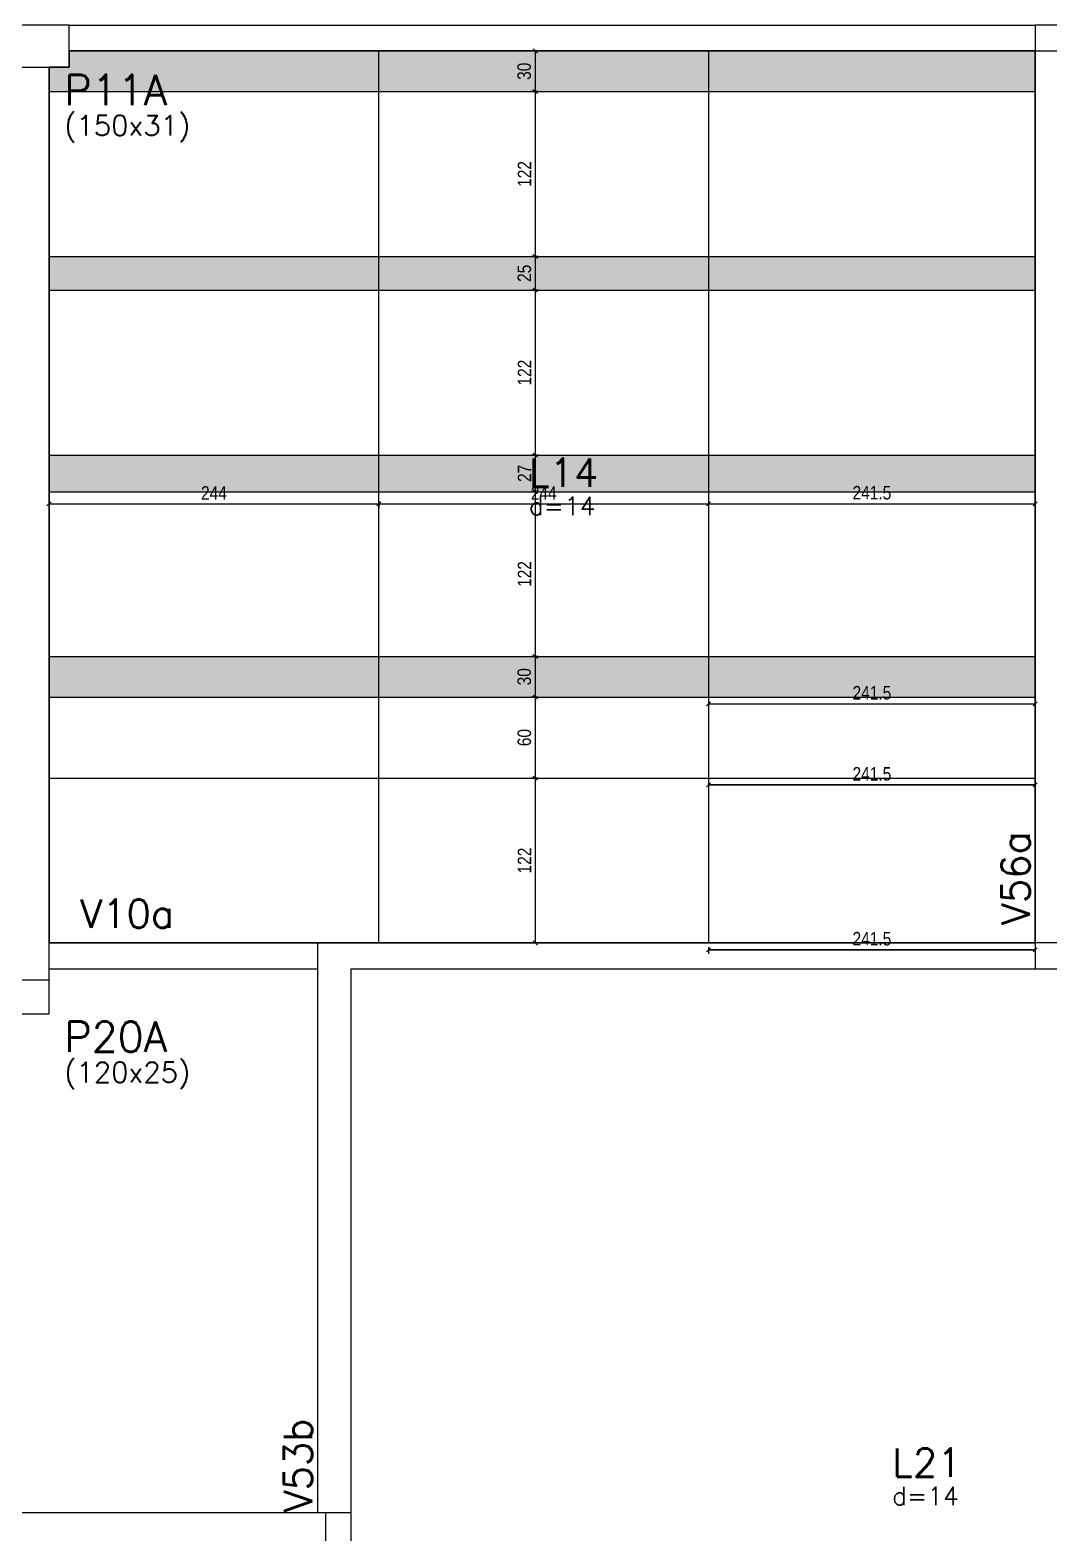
# Model space of a CAD drawing. Extents: x -40810 to 33675, y -2018 to 21213.
# Drawn here: x -9026 to -8272, y 11208 to 12320 of the extents above; entities that cross this region are included whole.
import ezdxf

# ---------------------------------------------------------------- set-up
doc = ezdxf.new("R2010")
doc.units = 0
doc.linetypes.add('DASHED', pattern=[0.75, 0.5, -0.25])
doc.layers.get('0').update_dxf_attribs({"color": 1, "lineweight": 9})
for name, color, linetype in [('1', 5, 'Continuous'), ('10', 7, 'Continuous'), ('12', 3, 'Continuous'), ('13', 7, 'Continuous'), ('3', 2, 'Continuous'), ('8', 5, 'Continuous'), ('9', 3, 'Continuous'), ('COTA', 241, 'Continuous'), ('PEDIREITO', 1, 'DASHED'), ('STEPHANIE', 6, 'Continuous')]:
    doc.layers.add(name, color=color, linetype=linetype)
doc.layers.add('CONCRETO', color=251, linetype='Continuous', lineweight=25)
doc.layers.add('REAPROVEITAMENTO', color=251, linetype='Continuous', lineweight=9)
doc.styles.add('COTA TECNICA', font='techl___.ttf', dxfattribs={"height": 10})
doc.styles.get("Standard").update_dxf_attribs({"font": 'romans.shx', "width": 0.8})
doc.dimstyles.new('PAINEL-NOVA', dxfattribs={"dimtxt": 10, "dimasz": 3, "dimexe": 3, "dimexo": 3, "dimgap": 3, "dimtad": 1, "dimdec": 1, "dimzin": 12, "dimdsep": 46, "dimtxsty": 'COTA TECNICA', "dimblk1": 'OBLIQUE', "dimblk2": 'OBLIQUE', "dimsah": 1, "dimcen": 0.9, "dimclrd": 4, "dimclre": 4, "dimclrt": 240, "dimadec": 1, "dimazin": 3, "dimtfac": 1, "dimtdec": 1, "dimtix": 1, "dimtmove": 0, "dimatfit": 3, "dimfxl": 1, "dimtolj": 1, "dimtzin": 12, "dimarcsym": 0})

# ---------------------------------------------------------------- blocks, each defined once
blk = doc.blocks.new('_Oblique')
at = {"color": 0, "linetype": 'ByBlock', "lineweight": -2}
blk.add_line((-0.5, -0.5), (0.5, 0.5), dxfattribs=at)
blk = doc.blocks.new('*D3616')
at = {"layer": 'COTA', "color": 4, "linetype": 'Continuous', "lineweight": -2, "ltscale": 30, "transparency": 16777216}
for p, q in [((-9012.2, 11971.1), (-9012.2, 11966.1)), ((-9012.2, 11969.1), (-8768.2, 11969.1)), ((-8768.2, 11971.1), (-8768.2, 11966.1))]:
    blk.add_line(p, q, dxfattribs=at)
at = {"layer": 'Defpoints', "color": 0, "linetype": 'Continuous', "ltscale": 30, "transparency": 16777216}
for p in [(-9012.2, 11974.1), (-8768.2, 11974.1), (-8768.2, 11969.1)]:
    blk.add_point(p, dxfattribs=at)
at = {"layer": 'COTA', "color": 4, "linetype": 'Continuous', "lineweight": -2, "ltscale": 30, "transparency": 16777216, "xscale": 3, "yscale": 3, "zscale": 3, "rotation": 180}
blk.add_blockref('_Oblique', (-9012.2, 11969.1), dxfattribs=at)
at = {"layer": 'COTA', "color": 4, "linetype": 'Continuous', "lineweight": -2, "ltscale": 30, "transparency": 16777216, "xscale": 3, "yscale": 3, "zscale": 3}
blk.add_blockref('_Oblique', (-8768.2, 11969.1), dxfattribs=at)
at = {"layer": 'COTA', "color": 240, "linetype": 'Continuous', "ltscale": 30, "transparency": 16777216, "insert": (-8890.2, 11977.1), "char_height": 10, "attachment_point": 5, "style": 'COTA TECNICA'}
blk.add_mtext('\\A1;244', dxfattribs=at)
blk = doc.blocks.new('*D3617')
at = {"layer": 'COTA', "color": 4, "linetype": 'Continuous', "lineweight": -2, "ltscale": 30, "transparency": 16777216}
for p, q in [((-8768.2, 11971.1), (-8768.2, 11966.1)), ((-8768.2, 11969.1), (-8524.2, 11969.1)), ((-8524.2, 11971.1), (-8524.2, 11966.1))]:
    blk.add_line(p, q, dxfattribs=at)
at = {"layer": 'Defpoints', "color": 0, "linetype": 'Continuous', "ltscale": 30, "transparency": 16777216}
for p in [(-8768.2, 11974.1), (-8524.2, 11974.1), (-8524.2, 11969.1)]:
    blk.add_point(p, dxfattribs=at)
at = {"layer": 'COTA', "color": 4, "linetype": 'Continuous', "lineweight": -2, "ltscale": 30, "transparency": 16777216, "xscale": 3, "yscale": 3, "zscale": 3, "rotation": 180}
blk.add_blockref('_Oblique', (-8768.2, 11969.1), dxfattribs=at)
at = {"layer": 'COTA', "color": 4, "linetype": 'Continuous', "lineweight": -2, "ltscale": 30, "transparency": 16777216, "xscale": 3, "yscale": 3, "zscale": 3}
blk.add_blockref('_Oblique', (-8524.2, 11969.1), dxfattribs=at)
at = {"layer": 'COTA', "color": 240, "linetype": 'Continuous', "ltscale": 30, "transparency": 16777216, "insert": (-8646.2, 11977.1), "char_height": 10, "attachment_point": 5, "style": 'COTA TECNICA'}
blk.add_mtext('\\A1;244', dxfattribs=at)
blk = doc.blocks.new('*D3618')
at = {"layer": 'COTA', "color": 4, "linetype": 'Continuous', "lineweight": -2, "ltscale": 30, "transparency": 16777216}
for p, q in [((-8524.2, 11971.1), (-8524.2, 11966.1)), ((-8524.2, 11969.1), (-8282.7, 11969.1)), ((-8282.7, 11971.1), (-8282.7, 11966.1))]:
    blk.add_line(p, q, dxfattribs=at)
at = {"layer": 'Defpoints', "color": 0, "linetype": 'Continuous', "ltscale": 30, "transparency": 16777216}
for p in [(-8524.2, 11974.1), (-8282.7, 11974.1), (-8282.7, 11969.1)]:
    blk.add_point(p, dxfattribs=at)
at = {"layer": 'COTA', "color": 4, "linetype": 'Continuous', "lineweight": -2, "ltscale": 30, "transparency": 16777216, "xscale": 3, "yscale": 3, "zscale": 3, "rotation": 180}
blk.add_blockref('_Oblique', (-8524.2, 11969.1), dxfattribs=at)
at = {"layer": 'COTA', "color": 4, "linetype": 'Continuous', "lineweight": -2, "ltscale": 30, "transparency": 16777216, "xscale": 3, "yscale": 3, "zscale": 3}
blk.add_blockref('_Oblique', (-8282.7, 11969.1), dxfattribs=at)
at = {"layer": 'COTA', "color": 240, "linetype": 'Continuous', "ltscale": 30, "transparency": 16777216, "insert": (-8403.4, 11977.2), "char_height": 10, "attachment_point": 5, "style": 'COTA TECNICA'}
blk.add_mtext('\\A1;241.5', dxfattribs=at)
blk = doc.blocks.new('*D3619')
at = {"layer": 'COTA', "color": 4, "linetype": 'Continuous', "lineweight": -2, "ltscale": 30, "transparency": 16777216}
for p, q in [((-8650.4, 11766.1), (-8655.4, 11766.1)), ((-8652.4, 11644.1), (-8652.4, 11766.1)), ((-8650.4, 11644.1), (-8655.4, 11644.1))]:
    blk.add_line(p, q, dxfattribs=at)
at = {"layer": 'Defpoints', "color": 0, "linetype": 'Continuous', "ltscale": 30, "transparency": 16777216}
for p in [(-8652.4, 11766.1), (-8647.4, 11766.1), (-8647.4, 11644.1)]:
    blk.add_point(p, dxfattribs=at)
at = {"layer": 'COTA', "color": 4, "linetype": 'Continuous', "lineweight": -2, "ltscale": 30, "transparency": 16777216, "xscale": 3, "yscale": 3, "zscale": 3}
for p, rotation in [((-8652.4, 11766.1), 90), ((-8652.4, 11644.1), 270)]:
    blk.add_blockref('_Oblique', p, dxfattribs=dict(at, rotation=rotation))
at = {"layer": 'COTA', "color": 240, "linetype": 'Continuous', "ltscale": 30, "transparency": 16777216, "insert": (-8660.4, 11705.1), "char_height": 10, "attachment_point": 5, "rotation": 90, "style": 'COTA TECNICA'}
blk.add_mtext('\\A1;122', dxfattribs=at)
blk = doc.blocks.new('*D3620')
at = {"layer": 'COTA', "color": 4, "linetype": 'Continuous', "lineweight": -2, "ltscale": 30, "transparency": 16777216}
for p, q in [((-8650.4, 11826.1), (-8655.4, 11826.1)), ((-8652.4, 11766.1), (-8652.4, 11826.1)), ((-8650.4, 11766.1), (-8655.4, 11766.1))]:
    blk.add_line(p, q, dxfattribs=at)
at = {"layer": 'Defpoints', "color": 0, "linetype": 'Continuous', "ltscale": 30, "transparency": 16777216}
for p in [(-8652.4, 11826.1), (-8647.4, 11826.1), (-8647.4, 11766.1)]:
    blk.add_point(p, dxfattribs=at)
at = {"layer": 'COTA', "color": 4, "linetype": 'Continuous', "lineweight": -2, "ltscale": 30, "transparency": 16777216, "xscale": 3, "yscale": 3, "zscale": 3}
for p, rotation in [((-8652.4, 11826.1), 90), ((-8652.4, 11766.1), 270)]:
    blk.add_blockref('_Oblique', p, dxfattribs=dict(at, rotation=rotation))
at = {"layer": 'COTA', "color": 240, "linetype": 'Continuous', "ltscale": 30, "transparency": 16777216, "insert": (-8660.5, 11796.1), "char_height": 10, "attachment_point": 5, "rotation": 90, "style": 'COTA TECNICA'}
blk.add_mtext('\\A1;60', dxfattribs=at)
blk = doc.blocks.new('*D3621')
at = {"layer": 'COTA', "color": 4, "linetype": 'Continuous', "lineweight": -2, "ltscale": 30, "transparency": 16777216}
for p, q in [((-8650.4, 11856.1), (-8655.4, 11856.1)), ((-8652.4, 11826.1), (-8652.4, 11856.1)), ((-8650.4, 11826.1), (-8655.4, 11826.1))]:
    blk.add_line(p, q, dxfattribs=at)
at = {"layer": 'Defpoints', "color": 0, "linetype": 'Continuous', "ltscale": 30, "transparency": 16777216}
for p in [(-8652.4, 11856.1), (-8647.4, 11856.1), (-8647.4, 11826.1)]:
    blk.add_point(p, dxfattribs=at)
at = {"layer": 'COTA', "color": 4, "linetype": 'Continuous', "lineweight": -2, "ltscale": 30, "transparency": 16777216, "xscale": 3, "yscale": 3, "zscale": 3}
for p, rotation in [((-8652.4, 11856.1), 90), ((-8652.4, 11826.1), 270)]:
    blk.add_blockref('_Oblique', p, dxfattribs=dict(at, rotation=rotation))
at = {"layer": 'COTA', "color": 240, "linetype": 'Continuous', "ltscale": 30, "transparency": 16777216, "insert": (-8660.6, 11841.1), "char_height": 10, "attachment_point": 5, "rotation": 90, "style": 'COTA TECNICA'}
blk.add_mtext('\\A1;30', dxfattribs=at)
blk = doc.blocks.new('*D3622')
at = {"layer": 'COTA', "color": 4, "linetype": 'Continuous', "lineweight": -2, "ltscale": 30, "transparency": 16777216}
for p, q in [((-8650.4, 11978.1), (-8655.4, 11978.1)), ((-8652.4, 11856.1), (-8652.4, 11978.1)), ((-8650.4, 11856.1), (-8655.4, 11856.1))]:
    blk.add_line(p, q, dxfattribs=at)
at = {"layer": 'Defpoints', "color": 0, "linetype": 'Continuous', "ltscale": 30, "transparency": 16777216}
for p in [(-8652.4, 11978.1), (-8647.4, 11978.1), (-8647.4, 11856.1)]:
    blk.add_point(p, dxfattribs=at)
at = {"layer": 'COTA', "color": 4, "linetype": 'Continuous', "lineweight": -2, "ltscale": 30, "transparency": 16777216, "xscale": 3, "yscale": 3, "zscale": 3}
for p, rotation in [((-8652.4, 11978.1), 90), ((-8652.4, 11856.1), 270)]:
    blk.add_blockref('_Oblique', p, dxfattribs=dict(at, rotation=rotation))
at = {"layer": 'COTA', "color": 240, "linetype": 'Continuous', "ltscale": 30, "transparency": 16777216, "insert": (-8660.4, 11917.1), "char_height": 10, "attachment_point": 5, "rotation": 90, "style": 'COTA TECNICA'}
blk.add_mtext('\\A1;122', dxfattribs=at)
blk = doc.blocks.new('*D3623')
at = {"layer": 'COTA', "color": 4, "linetype": 'Continuous', "lineweight": -2, "ltscale": 30, "transparency": 16777216}
for p, q in [((-8650.4, 12005.1), (-8655.4, 12005.1)), ((-8652.4, 11978.1), (-8652.4, 12005.1)), ((-8650.4, 11978.1), (-8655.4, 11978.1))]:
    blk.add_line(p, q, dxfattribs=at)
at = {"layer": 'Defpoints', "color": 0, "linetype": 'Continuous', "ltscale": 30, "transparency": 16777216}
for p in [(-8652.4, 12005.1), (-8647.4, 12005.1), (-8647.4, 11978.1)]:
    blk.add_point(p, dxfattribs=at)
at = {"layer": 'COTA', "color": 4, "linetype": 'Continuous', "lineweight": -2, "ltscale": 30, "transparency": 16777216, "xscale": 3, "yscale": 3, "zscale": 3}
for p, rotation in [((-8652.4, 12005.1), 90), ((-8652.4, 11978.1), 270)]:
    blk.add_blockref('_Oblique', p, dxfattribs=dict(at, rotation=rotation))
at = {"layer": 'COTA', "color": 240, "linetype": 'Continuous', "ltscale": 30, "transparency": 16777216, "insert": (-8660.4, 11991.6), "char_height": 10, "attachment_point": 5, "rotation": 90, "style": 'COTA TECNICA'}
blk.add_mtext('\\A1;27', dxfattribs=at)
blk = doc.blocks.new('*D3624')
at = {"layer": 'COTA', "color": 4, "linetype": 'Continuous', "lineweight": -2, "ltscale": 30, "transparency": 16777216}
for p, q in [((-8650.4, 12127.1), (-8655.4, 12127.1)), ((-8652.4, 12005.1), (-8652.4, 12127.1)), ((-8650.4, 12005.1), (-8655.4, 12005.1))]:
    blk.add_line(p, q, dxfattribs=at)
at = {"layer": 'Defpoints', "color": 0, "linetype": 'Continuous', "ltscale": 30, "transparency": 16777216}
for p in [(-8652.4, 12127.1), (-8647.4, 12127.1), (-8647.4, 12005.1)]:
    blk.add_point(p, dxfattribs=at)
at = {"layer": 'COTA', "color": 4, "linetype": 'Continuous', "lineweight": -2, "ltscale": 30, "transparency": 16777216, "xscale": 3, "yscale": 3, "zscale": 3}
for p, rotation in [((-8652.4, 12127.1), 90), ((-8652.4, 12005.1), 270)]:
    blk.add_blockref('_Oblique', p, dxfattribs=dict(at, rotation=rotation))
at = {"layer": 'COTA', "color": 240, "linetype": 'Continuous', "ltscale": 30, "transparency": 16777216, "insert": (-8660.4, 12066.1), "char_height": 10, "attachment_point": 5, "rotation": 90, "style": 'COTA TECNICA'}
blk.add_mtext('\\A1;122', dxfattribs=at)
blk = doc.blocks.new('*D3625')
at = {"layer": 'COTA', "color": 4, "linetype": 'Continuous', "lineweight": -2, "ltscale": 30, "transparency": 16777216}
for p, q in [((-8650.4, 12152.1), (-8655.4, 12152.1)), ((-8652.4, 12127.1), (-8652.4, 12152.1)), ((-8650.4, 12127.1), (-8655.4, 12127.1))]:
    blk.add_line(p, q, dxfattribs=at)
at = {"layer": 'Defpoints', "color": 0, "linetype": 'Continuous', "ltscale": 30, "transparency": 16777216}
for p in [(-8652.4, 12152.1), (-8647.4, 12152.1), (-8647.4, 12127.1)]:
    blk.add_point(p, dxfattribs=at)
at = {"layer": 'COTA', "color": 4, "linetype": 'Continuous', "lineweight": -2, "ltscale": 30, "transparency": 16777216, "xscale": 3, "yscale": 3, "zscale": 3}
for p, rotation in [((-8652.4, 12152.1), 90), ((-8652.4, 12127.1), 270)]:
    blk.add_blockref('_Oblique', p, dxfattribs=dict(at, rotation=rotation))
at = {"layer": 'COTA', "color": 240, "linetype": 'Continuous', "ltscale": 30, "transparency": 16777216, "insert": (-8660.5, 12139.6), "char_height": 10, "attachment_point": 5, "rotation": 90, "style": 'COTA TECNICA'}
blk.add_mtext('\\A1;25', dxfattribs=at)
blk = doc.blocks.new('*D3626')
at = {"layer": 'COTA', "color": 4, "linetype": 'Continuous', "lineweight": -2, "ltscale": 30, "transparency": 16777216}
for p, q in [((-8650.4, 12274.1), (-8655.4, 12274.1)), ((-8652.4, 12152.1), (-8652.4, 12274.1)), ((-8650.4, 12152.1), (-8655.4, 12152.1))]:
    blk.add_line(p, q, dxfattribs=at)
at = {"layer": 'Defpoints', "color": 0, "linetype": 'Continuous', "ltscale": 30, "transparency": 16777216}
for p in [(-8652.4, 12274.1), (-8647.4, 12274.1), (-8647.4, 12152.1)]:
    blk.add_point(p, dxfattribs=at)
at = {"layer": 'COTA', "color": 4, "linetype": 'Continuous', "lineweight": -2, "ltscale": 30, "transparency": 16777216, "xscale": 3, "yscale": 3, "zscale": 3}
for p, rotation in [((-8652.4, 12274.1), 90), ((-8652.4, 12152.1), 270)]:
    blk.add_blockref('_Oblique', p, dxfattribs=dict(at, rotation=rotation))
at = {"layer": 'COTA', "color": 240, "linetype": 'Continuous', "ltscale": 30, "transparency": 16777216, "insert": (-8660.4, 12213.1), "char_height": 10, "attachment_point": 5, "rotation": 90, "style": 'COTA TECNICA'}
blk.add_mtext('\\A1;122', dxfattribs=at)
blk = doc.blocks.new('*D3627')
at = {"layer": 'COTA', "color": 4, "linetype": 'Continuous', "lineweight": -2, "ltscale": 30, "transparency": 16777216}
for p, q in [((-8650.4, 12304.1), (-8655.4, 12304.1)), ((-8652.4, 12274.1), (-8652.4, 12304.1)), ((-8650.4, 12274.1), (-8655.4, 12274.1))]:
    blk.add_line(p, q, dxfattribs=at)
at = {"layer": 'Defpoints', "color": 0, "linetype": 'Continuous', "ltscale": 30, "transparency": 16777216}
for p in [(-8652.4, 12304.1), (-8647.4, 12304.1), (-8647.4, 12274.1)]:
    blk.add_point(p, dxfattribs=at)
at = {"layer": 'COTA', "color": 4, "linetype": 'Continuous', "lineweight": -2, "ltscale": 30, "transparency": 16777216, "xscale": 3, "yscale": 3, "zscale": 3}
for p, rotation in [((-8652.4, 12304.1), 90), ((-8652.4, 12274.1), 270)]:
    blk.add_blockref('_Oblique', p, dxfattribs=dict(at, rotation=rotation))
at = {"layer": 'COTA', "color": 240, "linetype": 'Continuous', "ltscale": 30, "transparency": 16777216, "insert": (-8660.6, 12289.1), "char_height": 10, "attachment_point": 5, "rotation": 90, "style": 'COTA TECNICA'}
blk.add_mtext('\\A1;30', dxfattribs=at)
blk = doc.blocks.new('*D3628')
at = {"layer": 'COTA', "color": 4, "linetype": 'Continuous', "lineweight": -2, "ltscale": 30, "transparency": 16777216}
for p, q in [((-8524.2, 11763.1), (-8524.2, 11758.1)), ((-8524.2, 11761.1), (-8282.7, 11761.1)), ((-8282.7, 11763.1), (-8282.7, 11758.1))]:
    blk.add_line(p, q, dxfattribs=at)
at = {"layer": 'Defpoints', "color": 0, "linetype": 'Continuous', "ltscale": 30, "transparency": 16777216}
for p in [(-8524.2, 11766.1), (-8282.7, 11766.1), (-8282.7, 11761.1)]:
    blk.add_point(p, dxfattribs=at)
at = {"layer": 'COTA', "color": 4, "linetype": 'Continuous', "lineweight": -2, "ltscale": 30, "transparency": 16777216, "xscale": 3, "yscale": 3, "zscale": 3, "rotation": 180}
blk.add_blockref('_Oblique', (-8524.2, 11761.1), dxfattribs=at)
at = {"layer": 'COTA', "color": 4, "linetype": 'Continuous', "lineweight": -2, "ltscale": 30, "transparency": 16777216, "xscale": 3, "yscale": 3, "zscale": 3}
blk.add_blockref('_Oblique', (-8282.7, 11761.1), dxfattribs=at)
at = {"layer": 'COTA', "color": 240, "linetype": 'Continuous', "ltscale": 30, "transparency": 16777216, "insert": (-8403.4, 11769.2), "char_height": 10, "attachment_point": 5, "style": 'COTA TECNICA'}
blk.add_mtext('\\A1;241.5', dxfattribs=at)
blk = doc.blocks.new('*D3629')
at = {"layer": 'COTA', "color": 4, "linetype": 'Continuous', "lineweight": -2, "ltscale": 30, "transparency": 16777216}
for p, q in [((-8524.2, 11641.1), (-8524.2, 11636.1)), ((-8282.7, 11639.1), (-8524.2, 11639.1)), ((-8282.7, 11641.1), (-8282.7, 11636.1))]:
    blk.add_line(p, q, dxfattribs=at)
at = {"layer": 'Defpoints', "color": 0, "linetype": 'Continuous', "ltscale": 30, "transparency": 16777216}
for p in [(-8524.2, 11644.1), (-8282.7, 11644.1), (-8524.2, 11639.1)]:
    blk.add_point(p, dxfattribs=at)
at = {"layer": 'COTA', "color": 4, "linetype": 'Continuous', "lineweight": -2, "ltscale": 30, "transparency": 16777216, "xscale": 3, "yscale": 3, "zscale": 3, "rotation": 180}
blk.add_blockref('_Oblique', (-8524.2, 11639.1), dxfattribs=at)
at = {"layer": 'COTA', "color": 4, "linetype": 'Continuous', "lineweight": -2, "ltscale": 30, "transparency": 16777216, "xscale": 3, "yscale": 3, "zscale": 3}
blk.add_blockref('_Oblique', (-8282.7, 11639.1), dxfattribs=at)
at = {"layer": 'COTA', "color": 240, "linetype": 'Continuous', "ltscale": 30, "transparency": 16777216, "insert": (-8403.4, 11647.2), "char_height": 10, "attachment_point": 5, "style": 'COTA TECNICA'}
blk.add_mtext('\\A1;241.5', dxfattribs=at)
blk = doc.blocks.new('*D3630')
at = {"layer": 'COTA', "color": 4, "linetype": 'Continuous', "lineweight": -2, "ltscale": 30, "transparency": 16777216}
for p, q in [((-8524.2, 11641.1), (-8524.2, 11636.1)), ((-8524.2, 11639.1), (-8282.7, 11639.1)), ((-8282.7, 11641.1), (-8282.7, 11636.1))]:
    blk.add_line(p, q, dxfattribs=at)
at = {"layer": 'Defpoints', "color": 0, "linetype": 'Continuous', "ltscale": 30, "transparency": 16777216}
for p in [(-8524.2, 11644.1), (-8282.7, 11644.1), (-8282.7, 11639.1)]:
    blk.add_point(p, dxfattribs=at)
at = {"layer": 'COTA', "color": 4, "linetype": 'Continuous', "lineweight": -2, "ltscale": 30, "transparency": 16777216, "xscale": 3, "yscale": 3, "zscale": 3, "rotation": 180}
blk.add_blockref('_Oblique', (-8524.2, 11639.1), dxfattribs=at)
at = {"layer": 'COTA', "color": 4, "linetype": 'Continuous', "lineweight": -2, "ltscale": 30, "transparency": 16777216, "xscale": 3, "yscale": 3, "zscale": 3}
blk.add_blockref('_Oblique', (-8282.7, 11639.1), dxfattribs=at)
at = {"layer": 'COTA', "color": 240, "linetype": 'Continuous', "ltscale": 30, "transparency": 16777216, "insert": (-8403.4, 11647.2), "char_height": 10, "attachment_point": 5, "style": 'COTA TECNICA'}
blk.add_mtext('\\A1;241.5', dxfattribs=at)
blk = doc.blocks.new('*D3631')
at = {"layer": 'COTA', "color": 4, "linetype": 'Continuous', "lineweight": -2, "ltscale": 30, "transparency": 16777216}
for p, q in [((-8524.2, 11763.1), (-8524.2, 11758.1)), ((-8282.7, 11761.1), (-8524.2, 11761.1)), ((-8282.7, 11763.1), (-8282.7, 11758.1))]:
    blk.add_line(p, q, dxfattribs=at)
at = {"layer": 'Defpoints', "color": 0, "linetype": 'Continuous', "ltscale": 30, "transparency": 16777216}
for p in [(-8524.2, 11766.1), (-8282.7, 11766.1), (-8524.2, 11761.1)]:
    blk.add_point(p, dxfattribs=at)
at = {"layer": 'COTA', "color": 4, "linetype": 'Continuous', "lineweight": -2, "ltscale": 30, "transparency": 16777216, "xscale": 3, "yscale": 3, "zscale": 3, "rotation": 180}
blk.add_blockref('_Oblique', (-8524.2, 11761.1), dxfattribs=at)
at = {"layer": 'COTA', "color": 4, "linetype": 'Continuous', "lineweight": -2, "ltscale": 30, "transparency": 16777216, "xscale": 3, "yscale": 3, "zscale": 3}
blk.add_blockref('_Oblique', (-8282.7, 11761.1), dxfattribs=at)
at = {"layer": 'COTA', "color": 240, "linetype": 'Continuous', "ltscale": 30, "transparency": 16777216, "insert": (-8403.4, 11769.2), "char_height": 10, "attachment_point": 5, "style": 'COTA TECNICA'}
blk.add_mtext('\\A1;241.5', dxfattribs=at)
blk = doc.blocks.new('*D3632')
at = {"layer": 'COTA', "color": 4, "linetype": 'Continuous', "lineweight": -2, "ltscale": 30, "transparency": 16777216}
for p, q in [((-8524.2, 11763.1), (-8524.2, 11758.1)), ((-8524.2, 11761.1), (-8282.7, 11761.1)), ((-8282.7, 11763.1), (-8282.7, 11758.1))]:
    blk.add_line(p, q, dxfattribs=at)
at = {"layer": 'Defpoints', "color": 0, "linetype": 'Continuous', "ltscale": 30, "transparency": 16777216}
for p in [(-8524.2, 11766.1), (-8282.7, 11766.1), (-8282.7, 11761.1)]:
    blk.add_point(p, dxfattribs=at)
at = {"layer": 'COTA', "color": 4, "linetype": 'Continuous', "lineweight": -2, "ltscale": 30, "transparency": 16777216, "xscale": 3, "yscale": 3, "zscale": 3, "rotation": 180}
blk.add_blockref('_Oblique', (-8524.2, 11761.1), dxfattribs=at)
at = {"layer": 'COTA', "color": 4, "linetype": 'Continuous', "lineweight": -2, "ltscale": 30, "transparency": 16777216, "xscale": 3, "yscale": 3, "zscale": 3}
blk.add_blockref('_Oblique', (-8282.7, 11761.1), dxfattribs=at)
at = {"layer": 'COTA', "color": 240, "linetype": 'Continuous', "ltscale": 30, "transparency": 16777216, "insert": (-8403.4, 11769.2), "char_height": 10, "attachment_point": 5, "style": 'COTA TECNICA'}
blk.add_mtext('\\A1;241.5', dxfattribs=at)
blk = doc.blocks.new('*D3633')
at = {"layer": 'COTA', "color": 4, "linetype": 'Continuous', "lineweight": -2, "ltscale": 30, "transparency": 16777216}
for p, q in [((-8524.2, 11823.1), (-8524.2, 11818.1)), ((-8524.2, 11821.1), (-8282.7, 11821.1)), ((-8282.7, 11823.1), (-8282.7, 11818.1))]:
    blk.add_line(p, q, dxfattribs=at)
at = {"layer": 'Defpoints', "color": 0, "linetype": 'Continuous', "ltscale": 30, "transparency": 16777216}
for p in [(-8524.2, 11826.1), (-8282.7, 11826.1), (-8282.7, 11821.1)]:
    blk.add_point(p, dxfattribs=at)
at = {"layer": 'COTA', "color": 4, "linetype": 'Continuous', "lineweight": -2, "ltscale": 30, "transparency": 16777216, "xscale": 3, "yscale": 3, "zscale": 3, "rotation": 180}
blk.add_blockref('_Oblique', (-8524.2, 11821.1), dxfattribs=at)
at = {"layer": 'COTA', "color": 4, "linetype": 'Continuous', "lineweight": -2, "ltscale": 30, "transparency": 16777216, "xscale": 3, "yscale": 3, "zscale": 3}
blk.add_blockref('_Oblique', (-8282.7, 11821.1), dxfattribs=at)
at = {"layer": 'COTA', "color": 240, "linetype": 'Continuous', "ltscale": 30, "transparency": 16777216, "insert": (-8403.4, 11829.2), "char_height": 10, "attachment_point": 5, "style": 'COTA TECNICA'}
blk.add_mtext('\\A1;241.5', dxfattribs=at)

msp = doc.modelspace()

# ---------------------------------------------------------------- hatches: boundary and pattern name
at = {"layer": 'REAPROVEITAMENTO', "linetype": 'Continuous', "ltscale": 30, "true_color": 0x636466}
h = msp.add_hatch(color=251, dxfattribs=at)
h.dxf.hatch_style = 1
h.paths.add_polyline_path([(-8282.684, 12274.055), (-8282.684, 12304.116), (-8997.185, 12304.116), (-8997.185, 12292.116), (-9012.185, 12292.116), (-9012.185, 12274.055)])
h.paths.add_polyline_path([(-9002.274, 12258.366), (-8911.738, 12258.366), (-8911.738, 12292.116), (-9002.274, 12292.116)], flags=9)
h = msp.add_hatch(color=251, dxfattribs=at)
h.dxf.hatch_style = 1
h.paths.add_polyline_path([(-8282.684, 12274.055), (-8282.684, 12304.116), (-8997.185, 12304.116), (-8997.185, 12292.116), (-9012.185, 12292.116), (-9012.185, 12274.055)])
h.paths.add_polyline_path([(-9002.274, 12258.366), (-8911.738, 12258.366), (-8911.738, 12292.116), (-9002.274, 12292.116)], flags=9)
h = msp.add_hatch(color=251, dxfattribs=at)
h.dxf.hatch_style = 1
h.paths.add_polyline_path([(-8282.684, 12274.055), (-8282.684, 12304.116), (-8997.185, 12304.116), (-8997.185, 12292.116), (-9012.185, 12292.116), (-9012.185, 12274.055)])
h.paths.add_polyline_path([(-9002.274, 12258.366), (-8911.738, 12258.366), (-8911.738, 12292.116), (-9002.274, 12292.116)], flags=9)
h = msp.add_hatch(color=251, dxfattribs=at)
h.dxf.hatch_style = 1
h.paths.add_polyline_path([(-8768.171, 12152.055), (-9012.185, 12152.055), (-9012.185, 12127.055), (-8768.171, 12127.055)])
h = msp.add_hatch(color=251, dxfattribs=at)
h.dxf.hatch_style = 1
h.paths.add_polyline_path([(-8524.171, 12152.055), (-8768.171, 12152.055), (-8768.171, 12127.055), (-8524.171, 12127.055)])
h = msp.add_hatch(color=251, dxfattribs=at)
h.dxf.hatch_style = 1
h.paths.add_polyline_path([(-8282.684, 12152.055), (-8524.171, 12152.055), (-8524.171, 12127.055), (-8282.684, 12127.055)])
h = msp.add_hatch(color=251, dxfattribs=at)
h.dxf.hatch_style = 1
h.paths.add_polyline_path([(-8768.171, 12005.055), (-9012.185, 12005.055), (-9012.185, 11978.055), (-8768.171, 11978.055)])
h = msp.add_hatch(color=251, dxfattribs=at)
h.dxf.hatch_style = 1
h.paths.add_polyline_path([(-8524.171, 12005.055), (-8768.171, 12005.055), (-8768.171, 11978.055), (-8524.171, 11978.055)])
h = msp.add_hatch(color=251, dxfattribs=at)
h.dxf.hatch_style = 1
h.paths.add_polyline_path([(-8282.684, 12005.055), (-8524.171, 12005.055), (-8524.171, 11978.055), (-8282.684, 11978.055)])
h = msp.add_hatch(color=251, dxfattribs=at)
h.dxf.hatch_style = 1
h.paths.add_polyline_path([(-8768.171, 11856.055), (-9012.185, 11856.055), (-9012.185, 11826.055), (-8768.171, 11826.055)])
h = msp.add_hatch(color=251, dxfattribs=at)
h.dxf.hatch_style = 1
h.paths.add_polyline_path([(-8524.171, 11856.055), (-8768.171, 11856.055), (-8768.171, 11826.055), (-8524.171, 11826.055)])
h = msp.add_hatch(color=251, dxfattribs=at)
h.dxf.hatch_style = 1
h.paths.add_polyline_path([(-8282.684, 11856.055), (-8524.171, 11856.055), (-8524.171, 11826.055), (-8282.684, 11826.055)])

# ---------------------------------------------------------------- linework, layer by layer
at = {"linetype": 'Continuous', "ltscale": 30}
for points in [[(-8813.684, 11625.12), (-9012.185, 11625.12), (-9012.185, 11616.62), (-9012.185, 11591.62), (-9132.185, 11591.62), (-9688.684, 11591.62), (-9688.684, 11222.62), (-8984.684, 11222.62), (-8813.684, 11222.62)], [(-8813.684, 11625.12), (-9012.185, 11625.12), (-9012.185, 11616.62), (-9012.185, 11591.62), (-9132.185, 11591.62), (-9688.684, 11591.62), (-9688.684, 11222.62), (-8984.684, 11222.62), (-8813.684, 11222.62)], [(-8813.684, 11625.12), (-9012.185, 11625.12), (-9012.185, 11616.62), (-9012.185, 11591.62), (-9132.185, 11591.62), (-9688.684, 11591.62), (-9688.684, 11222.62), (-8984.684, 11222.62), (-8813.684, 11222.62)], [(-8813.684, 11625.12), (-9012.185, 11625.12), (-9012.185, 11616.62), (-9012.185, 11591.62), (-9132.185, 11591.62), (-9688.684, 11591.62), (-9688.684, 11222.62), (-8984.684, 11222.62), (-8813.684, 11222.62)], [(-8813.684, 11625.12), (-9012.185, 11625.12), (-9012.185, 11616.62), (-9012.185, 11591.62), (-9132.185, 11591.62), (-9688.684, 11591.62), (-9688.684, 11222.62), (-8984.684, 11222.62), (-8813.684, 11222.62)], [(-8813.684, 11625.12), (-9012.185, 11625.12), (-9012.185, 11616.62), (-9012.185, 11591.62), (-9132.185, 11591.62), (-9688.684, 11591.62), (-9688.684, 11222.62), (-8984.684, 11222.62), (-8813.684, 11222.62)], [(-7987.184, 11625.12), (-8222.684, 11625.12), (-8282.684, 11625.12), (-8788.684, 11625.12), (-8788.684, 11222.62), (-8788.684, 11147.62), (-8788.684, 10858.12), (-7987.184, 10858.12), (-7987.184, 10892.62)], [(-7987.184, 11625.12), (-8222.684, 11625.12), (-8282.684, 11625.12), (-8788.684, 11625.12), (-8788.684, 11222.62), (-8788.684, 11147.62), (-8788.684, 10858.12), (-7987.184, 10858.12), (-7987.184, 10892.62)], [(-7987.184, 11625.12), (-8222.684, 11625.12), (-8282.684, 11625.12), (-8788.684, 11625.12), (-8788.684, 11222.62), (-8788.684, 11147.62), (-8788.684, 10858.12), (-7987.184, 10858.12), (-7987.184, 10892.62)], [(-7987.184, 11625.12), (-8222.684, 11625.12), (-8282.684, 11625.12), (-8788.684, 11625.12), (-8788.684, 11222.62), (-8788.684, 11147.62), (-8788.684, 10858.12), (-7987.184, 10858.12), (-7987.184, 10892.62)], [(-7987.184, 11625.12), (-8222.684, 11625.12), (-8282.684, 11625.12), (-8788.684, 11625.12), (-8788.684, 11222.62), (-8788.684, 11147.62), (-8788.684, 10858.12), (-7987.184, 10858.12), (-7987.184, 10892.62)], [(-7987.184, 11625.12), (-8222.684, 11625.12), (-8282.684, 11625.12), (-8788.684, 11625.12), (-8788.684, 11222.62), (-8788.684, 11147.62), (-8788.684, 10858.12), (-7987.184, 10858.12), (-7987.184, 10892.62)]]:
    msp.add_lwpolyline(points, close=True, dxfattribs=at)
at = {"layer": '1'}
msp.add_line((-9012.185, 11616.62), (-9012.185, 11625.12), dxfattribs=at)
for points in [[(-8282.684, 12323.116), (-8282.684, 12304.116)], [(-8997.185, 12304.116), (-8282.684, 12304.116)], [(-8282.684, 12304.116), (-8282.684, 11644.12)], [(-9012.185, 11625.12), (-9012.185, 12292.116)], [(-8801.184, 11644.12), (-9012.185, 11644.12)], [(-8813.684, 11644.12), (-8813.684, 11222.62)], [(-8282.684, 11644.12), (-8801.184, 11644.12)], [(-8282.684, 11644.12), (-8282.684, 11644.12)], [(-9012.185, 11625.12), (-8813.684, 11625.12)], [(-8788.684, 11222.62), (-8788.684, 11625.12)], [(-8788.684, 11625.12), (-8282.684, 11625.12)], [(-8984.684, 11222.62), (-9688.684, 11222.62)], [(-8807.684, 11222.62), (-8984.684, 11222.62)]]:
    msp.add_lwpolyline(points, dxfattribs=at)
at = {"layer": '3'}
for points in [[(-9147.185, 12292.116), (-8997.185, 12292.116), (-8997.185, 12323.116), (-9147.185, 12323.116), (-9147.185, 12292.116)], [(-8282.684, 12304.116), (-8222.684, 12304.116), (-8222.684, 12323.116), (-8282.684, 12323.116), (-8282.684, 12304.116)], [(-8282.684, 11625.12), (-8222.684, 11625.12), (-8222.684, 11644.12), (-8282.684, 11644.12), (-8282.684, 11625.12)], [(-9132.185, 11591.62), (-9012.185, 11591.62), (-9012.185, 11616.62), (-9132.185, 11616.62), (-9132.185, 11591.62)], [(-8807.684, 11147.62), (-8788.684, 11147.62), (-8788.684, 11222.62), (-8807.684, 11222.62), (-8807.684, 11147.62)]]:
    msp.add_lwpolyline(points, dxfattribs=at)
at = {"layer": 'CONCRETO', "linetype": 'Continuous', "ltscale": 30}
for points in [[(-8768.171, 11644.055), (-8768.171, 12304.055)], [(-8524.171, 11644.055), (-8524.171, 12304.055)], [(-8282.671, 11644.055), (-8282.671, 12304.055)], [(-9012.171, 12274.055), (-8282.671, 12274.055)], [(-9012.171, 12152.055), (-8282.671, 12152.055)], [(-9012.171, 12127.055), (-8282.671, 12127.055)], [(-9012.171, 12005.055), (-8282.671, 12005.055)], [(-9012.171, 11978.055), (-8282.671, 11978.055)], [(-9012.171, 11856.055), (-8282.671, 11856.055)], [(-9012.171, 11826.055), (-8282.671, 11826.055)], [(-9012.171, 11766.055), (-8282.671, 11766.055)]]:
    msp.add_lwpolyline(points, dxfattribs=at)
at = {"layer": 'PEDIREITO', "linetype": 'Continuous', "ltscale": 30}
msp.add_lwpolyline([(-8282.684, 12304.116), (-8997.185, 12304.116), (-8997.185, 12292.116), (-9012.185, 12292.116), (-9012.185, 11644.12), (-8801.184, 11644.12), (-8282.684, 11644.12)], close=True, dxfattribs=at)
at = {"layer": 'STEPHANIE', "linetype": 'Continuous'}
msp.add_lwpolyline([(-8997.185, 12323.116), (-8282.684, 12323.116), (-8282.684, 12304.116), (-8997.185, 12304.116)], close=True, dxfattribs=at)

# ---------------------------------------------------------------- texts
at = {"layer": '10'}
for s, p in [('L14', (-8657.146, 11981.613)), ('L21', (-8388.396, 11249.115))]:
    msp.add_text(s, height=21, dxfattribs=at).set_placement(p)
at = {"layer": '12'}
for s, p in [('(150x31)', (-9000.935, 12241.491)), ('(120x25)', (-9000.935, 11540.995))]:
    msp.add_text(s, height=15, dxfattribs=at).set_placement(p)
at = {"layer": '13'}
for p in [(-8657.146, 11960.718), (-8388.396, 11228.22)]:
    msp.add_text('d=14', height=13.5, dxfattribs=at).set_placement(p)
at = {"layer": '8'}
for s, p in [('V56a', (-8286.58, 11657.388)), ('V53b', (-8817.409, 11222.921))]:
    msp.add_text(s, height=21, rotation=90, dxfattribs=at).set_placement(p)
msp.add_text('V10a', height=21, dxfattribs=at).set_placement((-8989.037, 11655.353))
at = {"layer": '9'}
for s, p in [('P11A', (-9000.935, 12263.991)), ('P20A', (-9000.935, 11563.495))]:
    msp.add_text(s, height=22.5, dxfattribs=at).set_placement(p)

# ---------------------------------------------------------------- dimensions: what is measured, and where the dimension line sits
at = {"layer": 'COTA', "linetype": 'Continuous', "ltscale": 30}
for base, p1, p2, picture, middle in [((-8652.371, 12304.055), (-8647.371, 12274.055), (-8647.371, 12304.055), '*D3627', (-8660.59, 12289.055)), ((-8652.371, 12274.055), (-8647.371, 12152.055), (-8647.371, 12274.055), '*D3626', (-8660.429, 12213.055)), ((-8652.371, 12152.055), (-8647.371, 12127.055), (-8647.371, 12152.055), '*D3625', (-8660.481, 12139.555)), ((-8652.371, 12127.055), (-8647.371, 12005.055), (-8647.371, 12127.055), '*D3624', (-8660.429, 12066.055)), ((-8652.371, 12005.055), (-8647.371, 11978.055), (-8647.371, 12005.055), '*D3623', (-8660.444, 11991.555)), ((-8652.371, 11978.055), (-8647.371, 11856.055), (-8647.371, 11978.055), '*D3622', (-8660.429, 11917.055)), ((-8652.371, 11856.055), (-8647.371, 11826.055), (-8647.371, 11856.055), '*D3621', (-8660.59, 11841.055)), ((-8652.371, 11826.055), (-8647.371, 11766.055), (-8647.371, 11826.055), '*D3620', (-8660.473, 11796.055)), ((-8652.371, 11766.055), (-8647.371, 11644.055), (-8647.371, 11766.055), '*D3619', (-8660.429, 11705.055))]:
    dim = msp.add_linear_dim(base=base, p1=p1, p2=p2, angle=90, dimstyle='PAINEL-NOVA', dxfattribs=at)
    dim.commit()
    dim.dimension.update_dxf_attribs({"geometry": picture, "text_midpoint": middle})
for base, p1, p2, picture, middle in [((-8768.171, 11969.055), (-9012.171, 11974.055), (-8768.171, 11974.055), '*D3616', (-8890.171, 11977.128)), ((-8524.171, 11969.055), (-8768.171, 11974.055), (-8524.171, 11974.055), '*D3617', (-8646.171, 11977.128)), ((-8282.671, 11969.055), (-8524.171, 11974.055), (-8282.671, 11974.055), '*D3618', (-8403.421, 11977.164)), ((-8282.671, 11821.055), (-8524.171, 11826.055), (-8282.671, 11826.055), '*D3633', (-8403.421, 11829.164)), ((-8282.671, 11761.055), (-8524.171, 11766.055), (-8282.671, 11766.055), '*D3628', (-8403.421, 11769.164)), ((-8524.171, 11761.055), (-8282.671, 11766.055), (-8524.171, 11766.055), '*D3631', (-8403.421, 11769.164)), ((-8282.671, 11761.055), (-8524.171, 11766.055), (-8282.671, 11766.055), '*D3632', (-8403.421, 11769.164)), ((-8524.171, 11639.055), (-8282.671, 11644.055), (-8524.171, 11644.055), '*D3629', (-8403.421, 11647.164)), ((-8282.671, 11639.055), (-8524.171, 11644.055), (-8282.671, 11644.055), '*D3630', (-8403.421, 11647.164))]:
    dim = msp.add_linear_dim(base=base, p1=p1, p2=p2, dimstyle='PAINEL-NOVA', dxfattribs=at)
    dim.commit()
    dim.dimension.update_dxf_attribs({"geometry": picture, "text_midpoint": middle})

doc.saveas('drawing.dxf')
